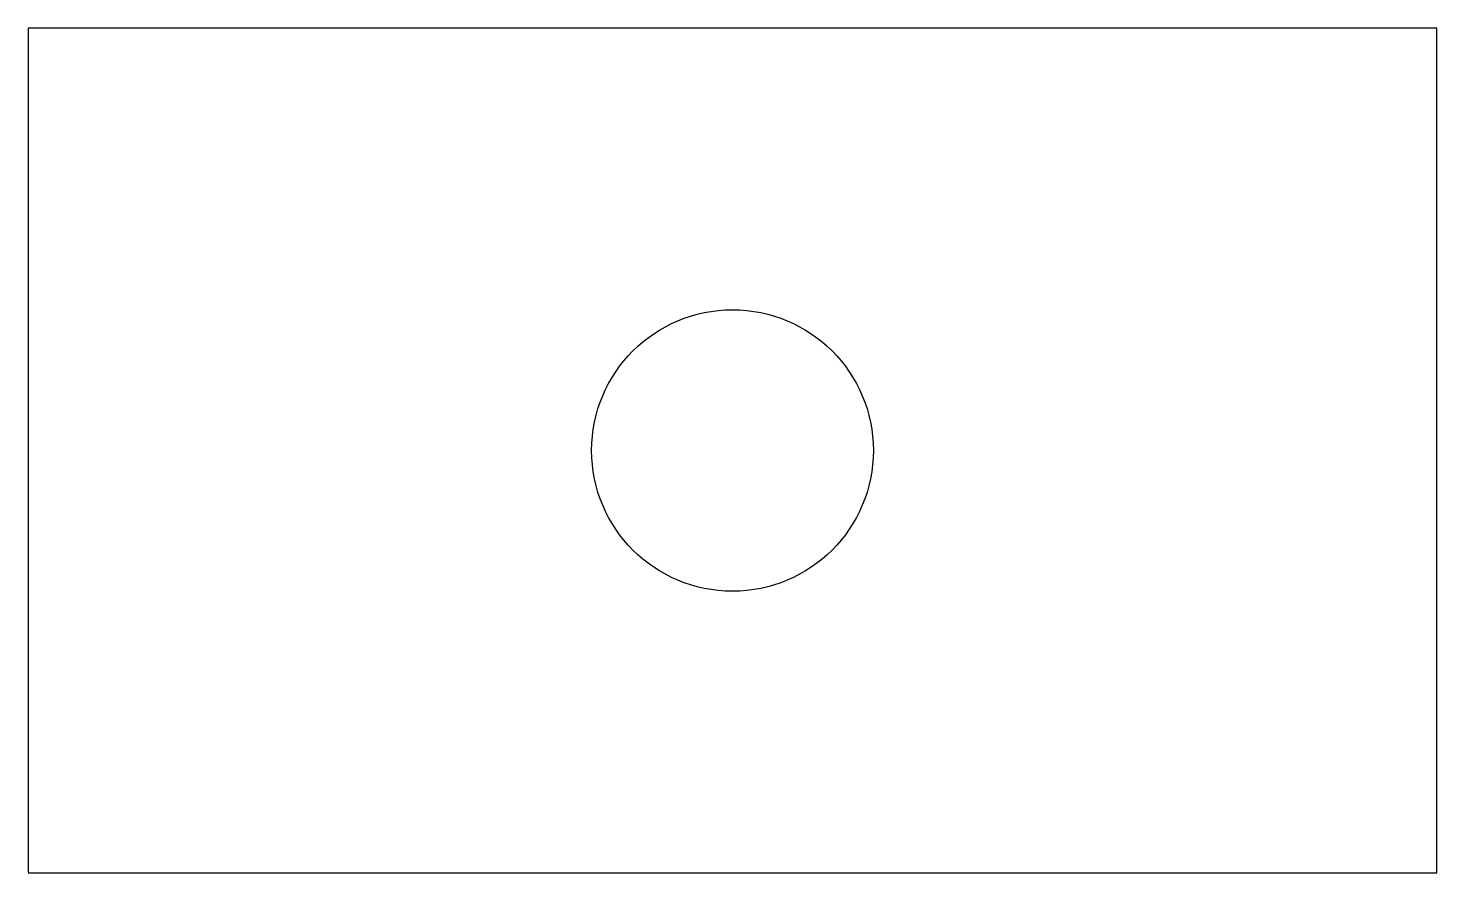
# Model space of a CAD drawing. Header units: inches. Extents: x 0 to 100, y 0 to 60.
import ezdxf

# ---------------------------------------------------------------- set-up
doc = ezdxf.new("R2010")
doc.units = ezdxf.units.IN

msp = doc.modelspace()

# ---------------------------------------------------------------- linework, layer by layer
for p, q in [((100, 60), (0, 60)), ((0, 60), (0, 0.05)), ((100, 0), (100, 60)), ((0, 0), (100, 0)), ((0, 0), (100, 0))]:
    msp.add_line(p, q)
msp.add_circle((50, 30), 10)
msp.add_circle((50, 30), 10)

doc.saveas('drawing.dxf')
